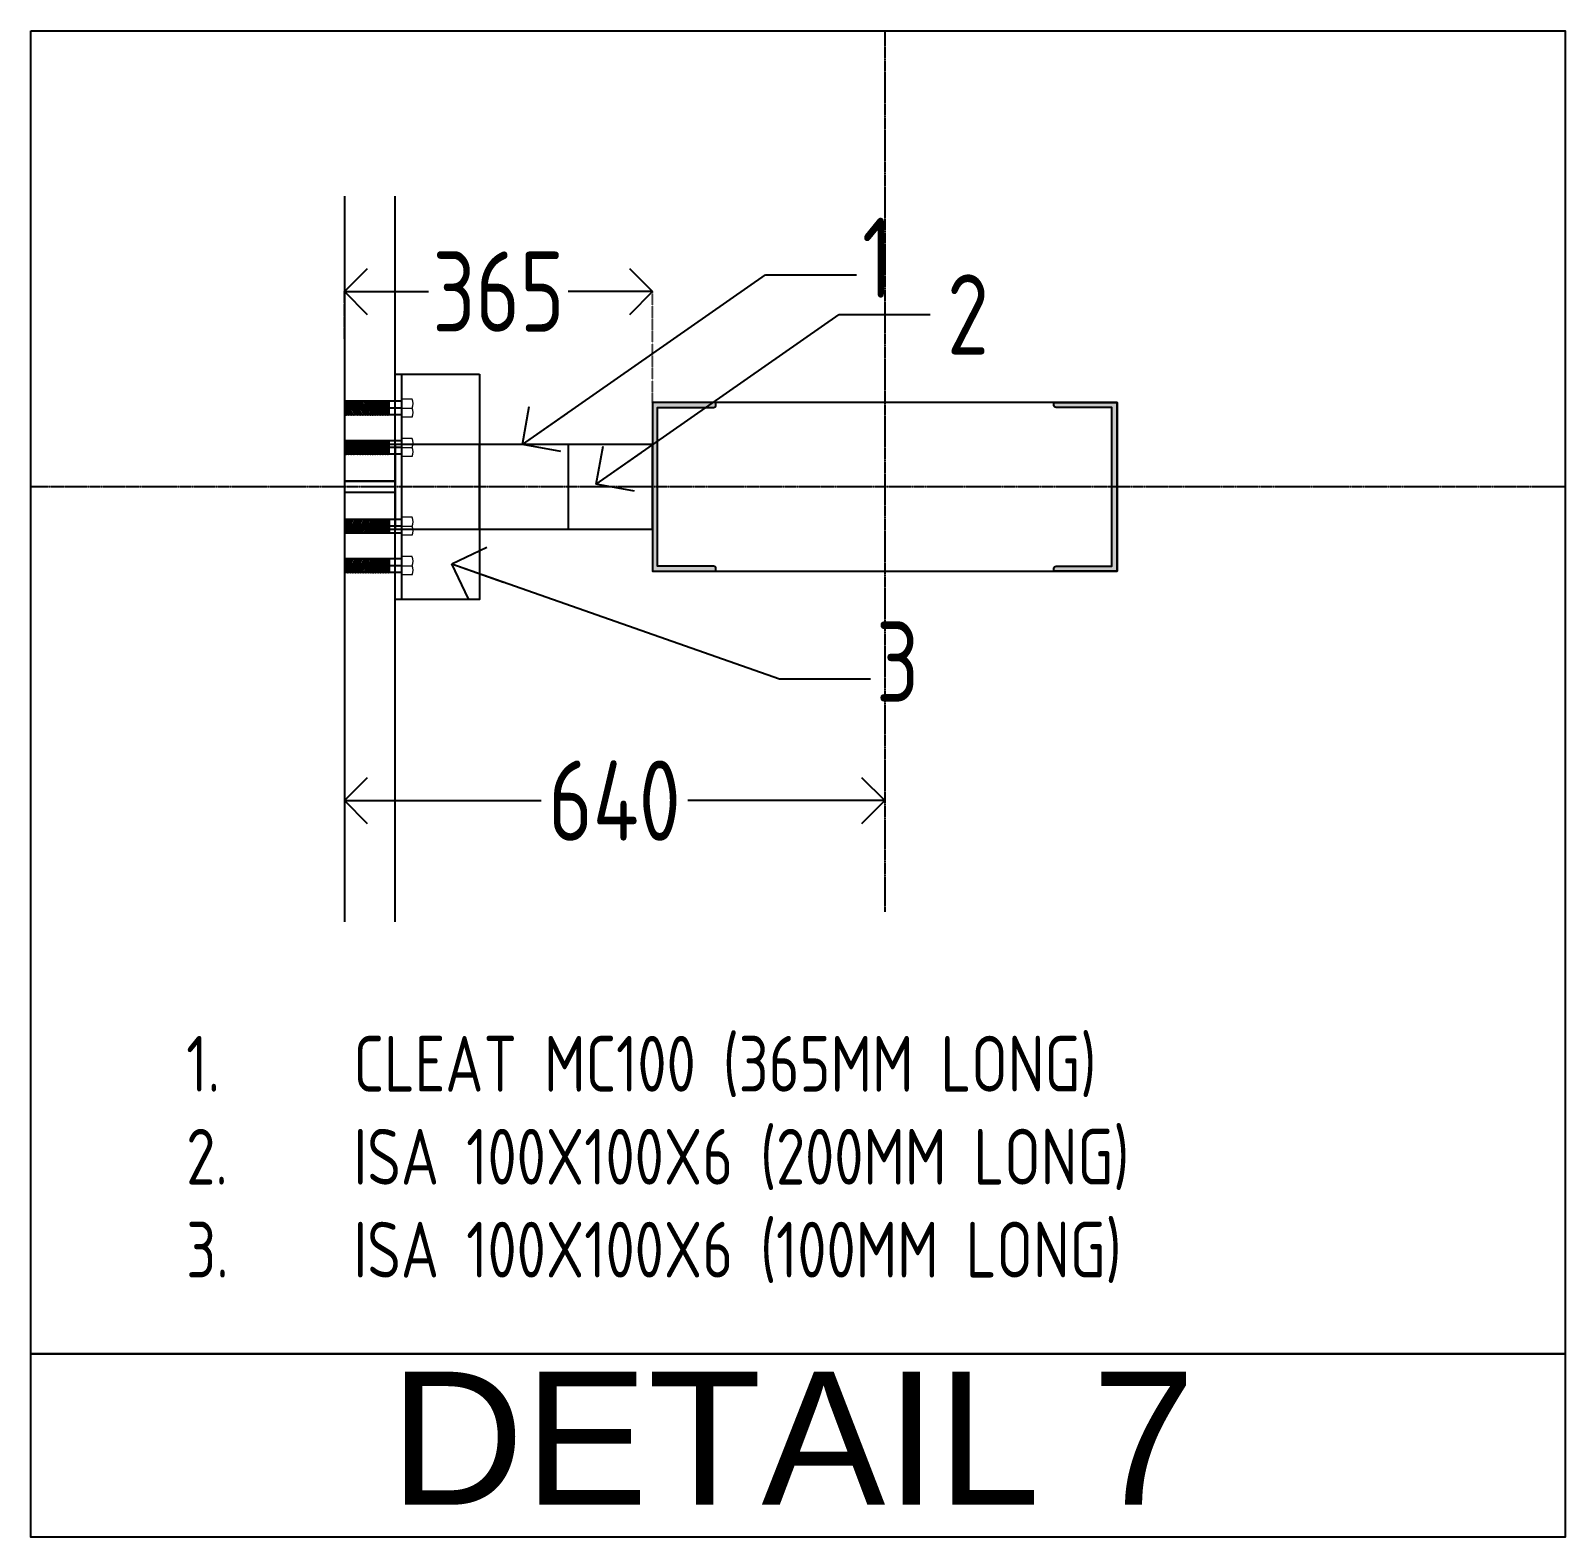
# Model space of a CAD drawing. Header units: millimetres. Extents: x 3470347 to 5996549, y -3470518 to 17149644.
# Drawn here: x 5025030 to 5031432, y 6798257 to 6804541 of the extents above; entities that cross this region are included whole.
import ezdxf
from ezdxf.enums import TextEntityAlignment as Align

# ---------------------------------------------------------------- set-up
doc = ezdxf.new("R2010")
doc.units = ezdxf.units.MM
doc.header["$MEASUREMENT"] = 0
doc.header["$PDMODE"] = 35
doc.header["$PDSIZE"] = -5
doc.linetypes.add('CENTERX2', pattern=[4, 2.5, -0.5, 0.5, -0.5])
doc.linetypes.add('DOT2', pattern=[0.125, 0, -0.125])
doc.layers.get('0').update_dxf_attribs({"linetype": 'CONTINUOUS', "lineweight": 25})
doc.layers.get('DEFPOINTS').update_dxf_attribs({"linetype": 'CONTINUOUS', "lineweight": 25})
for name, color, linetype, lineweight in [('6 TEXT', 7, 'CONTINUOUS', 25), ('channnel', 2, 'CONTINUOUS', 15), ('rRCC 1', 3, 'CONTINUOUS', 25), ('rRCC 2', 40, 'CONTINUOUS', 15)]:
    doc.layers.add(name, color=color, linetype=linetype, lineweight=lineweight)
doc.layers.add('lintel', color=2, linetype='CONTINUOUS')
doc.styles.add('DIM', font='geniso.shx', dxfattribs={"width": 0.85})
doc.styles.add('PDF Arial', font='arial.ttf')
doc.dimstyles.new('ST-100', dxfattribs={"dimscale": 100, "dimtxt": 7, "dimasz": 5, "dimexe": 0.18, "dimexo": 0.0625, "dimgap": 0.2, "dimtad": 0, "dimdec": 0, "dimzin": 0, "dimdsep": 46, "dimtxsty": 'DIM', "dimblk": 'OPEN90', "dimcen": 0.09, "dimclrd": 256, "dimclrt": 7, "dimadec": 0, "dimazin": 0, "dimtfac": 1, "dimtdec": 0, "dimtofl": 0, "dimtmove": 0, "dimatfit": 3, "dimldrblk": 'OPEN90', "dimfxl": 1, "dimtolj": 1, "dimtzin": 0, "dimlwd": -1, "dimarcsym": 0})

# ---------------------------------------------------------------- blocks, each defined once
blk = doc.blocks.new('_Open90')
at = {"color": 0, "linetype": 'ByBlock', "lineweight": -2}
for p, q in [((-0.5, 0.5), (0, 0)), ((0, 0), (-1, 0)), ((0, 0), (-0.5, -0.5))]:
    blk.add_line(p, q, dxfattribs=at)
blk = doc.blocks.new('*D1685')
at = {"color": 1, "linetype": 'DOT2', "lineweight": -2}
for p, q in [((441950.3, -1875472.2), (441950.3, -1875360.5)), ((442680.3, -1875622.9), (442680.3, -1875360.5))]:
    blk.add_line(p, q, dxfattribs=at)
at = {"color": 1, "linetype": 'ByBlock'}
for p, q in [((442060.3, -1875360.5), (442150, -1875360.5)), ((442570.3, -1875360.5), (442480.7, -1875360.5))]:
    blk.add_line(p, q, dxfattribs=at)
at = {"layer": 'DEFPOINTS', "color": 0, "linetype": 'ByBlock'}
for p in [(441950.3, -1875360.5), (441950.3, -1875472.2), (442680.3, -1875622.9)]:
    blk.add_point(p, dxfattribs=at)
at = {"color": 1, "linetype": 'ByBlock', "xscale": 110, "yscale": 110, "zscale": 110, "rotation": 180}
blk.add_blockref('_Open90', (441950.3, -1875360.5), dxfattribs=at)
at = {"color": 1, "linetype": 'ByBlock', "xscale": 110, "yscale": 110, "zscale": 110}
blk.add_blockref('_Open90', (442680.3, -1875360.5), dxfattribs=at)
at = {"color": 7, "linetype": 'ByBlock', "insert": (442315.3, -1875360.5), "char_height": 190, "attachment_point": 5, "style": 'DIM'}
blk.add_mtext('\\A1;365', dxfattribs=at)
blk = doc.blocks.new('*D1512')
at = {"color": 1, "linetype": 'DOT2', "lineweight": -2}
for p, q in [((441950.3, -1876472.4), (441950.3, -1876565.9)), ((443230.3, -1876472.4), (443230.3, -1876565.9))]:
    blk.add_line(p, q, dxfattribs=at)
at = {"color": 1, "linetype": 'ByBlock'}
for p, q in [((442060.3, -1876565.9), (442416.8, -1876565.9)), ((443120.3, -1876565.9), (442763.8, -1876565.9))]:
    blk.add_line(p, q, dxfattribs=at)
at = {"layer": 'DEFPOINTS', "color": 0, "linetype": 'ByBlock'}
for p in [(441950.3, -1876472.4), (443230.3, -1876472.4), (443230.3, -1876565.9)]:
    blk.add_point(p, dxfattribs=at)
at = {"color": 1, "linetype": 'ByBlock', "xscale": 110, "yscale": 110, "zscale": 110, "rotation": 180}
blk.add_blockref('_Open90', (441950.3, -1876565.9), dxfattribs=at)
at = {"color": 1, "linetype": 'ByBlock', "xscale": 110, "yscale": 110, "zscale": 110}
blk.add_blockref('_Open90', (443230.3, -1876565.9), dxfattribs=at)
at = {"color": 7, "linetype": 'ByBlock', "insert": (442590.3, -1876565.9), "char_height": 190, "attachment_point": 5, "style": 'DIM'}
blk.add_mtext('\\A1;640', dxfattribs=at)
blk = doc.blocks.new('SRD')
at = {"layer": '6 TEXT', "linetype": 'ByBlock'}
h = blk.add_hatch(color=8, dxfattribs=at)
h.dxf.hatch_style = 1
h.paths.add_polyline_path([(442692.3, -1875634.9), (442824.3, -1875634.9, 0.414214), (442830.3, -1875628.9), (442830.3, -1875622.9), (442680.3, -1875622.9), (442680.3, -1876022.9), (442830.3, -1876022.9), (442830.3, -1876016.9, 0.414214), (442824.3, -1876010.9), (442692.3, -1876010.9)])
h = blk.add_hatch(color=8, dxfattribs=at)
h.dxf.hatch_style = 1
h.paths.add_polyline_path([(443768.3, -1875634.9), (443636.3, -1875634.9, -0.414214), (443630.3, -1875628.9), (443630.3, -1875622.9), (443780.3, -1875622.9), (443780.3, -1876022.9), (443630.3, -1876022.9), (443630.3, -1876016.9, -0.414214), (443636.3, -1876010.9), (443768.3, -1876010.9)])
at = {"color": 6, "linetype": 'ByBlock'}
for p, q in [((441950.3, -1875134.8), (441950.3, -1875809.6)), ((442070.3, -1875809.6), (442070.3, -1875134.8)), ((441950.3, -1875809.6), (442070.3, -1875809.6)), ((442070.3, -1875836.2), (441950.3, -1875836.2)), ((441950.3, -1875836.2), (441950.3, -1876852.9)), ((442070.3, -1876852.9), (442070.3, -1875836.2))]:
    blk.add_line(p, q, dxfattribs=at)
at = {"color": 3}
blk.add_line((442086.3, -1876089.6), (442086.3, -1875556.2), dxfattribs=at)
at = {"color": 8, "linetype": 'ByBlock'}
for p, q in [((442086.3, -1875620.2), (441950.3, -1875620.2)), ((442086.3, -1875636.2), (441950.3, -1875636.2)), ((442086.3, -1875652.2), (441950.3, -1875652.2)), ((442086.3, -1875713.6), (441950.3, -1875713.6)), ((442086.3, -1875729.6), (441950.3, -1875729.6)), ((442086.3, -1875729.6), (441950.3, -1875729.6)), ((442086.3, -1875745.6), (441950.3, -1875745.6)), ((442086.3, -1875900.2), (441950.3, -1875900.2)), ((442086.3, -1875916.2), (441950.3, -1875916.2)), ((442086.3, -1875916.2), (441950.3, -1875916.2)), ((442086.3, -1875932.2), (441950.3, -1875932.2)), ((442086.3, -1875993.6), (441950.3, -1875993.6)), ((442086.3, -1876009.6), (441950.3, -1876009.6)), ((442086.3, -1876025.6), (441950.3, -1876025.6))]:
    blk.add_line(p, q, dxfattribs=at)
at = {"color": 2}
for p, q in [((442070.3, -1875809.6), (441950.3, -1875809.6)), ((442070.3, -1875809.6), (441950.3, -1875809.6)), ((442070.3, -1875836.2), (441950.3, -1875836.2)), ((442070.3, -1875836.2), (441950.3, -1875836.2))]:
    blk.add_line(p, q, dxfattribs=at)
at = {"color": 3}
for points in [[(442270.3, -1875556.2), (442270.3, -1876089.6), (442070.3, -1876089.6), (442070.3, -1875556.2)], [(442070.3, -1875922.9), (442270.3, -1875922.9), (442270.3, -1875722.9), (442070.3, -1875722.9)], [(442480.3, -1875922.9), (442680.3, -1875922.9), (442680.3, -1875722.9), (442480.3, -1875722.9)]]:
    blk.add_lwpolyline(points, close=True, dxfattribs=at)
at = {"layer": '6 TEXT', "color": 8, "linetype": 'CENTERX2', "ltscale": 0.1}
for p, q in [((443230.3, -1874742.8), (443230.3, -1876829.4)), ((444842, -1875822.9), (441207.5, -1875822.9))]:
    blk.add_line(p, q, dxfattribs=at)
at = {"layer": '6 TEXT', "color": 6, "linetype": 'ByBlock'}
for points in [[(442830.3, -1875628.9), (442830.3, -1875622.9), (442680.3, -1875622.9), (442680.3, -1876022.9), (442830.3, -1876022.9), (442830.3, -1876016.9, 0.414214), (442824.3, -1876010.9), (442692.3, -1876010.9), (442692.3, -1875634.9), (442824.3, -1875634.9, 0.414214)], [(443630.3, -1875628.9), (443630.3, -1875622.9), (443780.3, -1875622.9), (443780.3, -1876022.9), (443630.3, -1876022.9), (443630.3, -1876016.9, -0.414214), (443636.3, -1876010.9), (443768.3, -1876010.9), (443768.3, -1875634.9), (443636.3, -1875634.9, -0.414214)]]:
    blk.add_lwpolyline(points, format="xyb", close=True, dxfattribs=at)
at = {"layer": 'channnel', "color": 8, "linetype": 'ByBlock'}
for p, q in [((442086.3, -1875614.9), (442086.3, -1875657.6)), ((442111, -1875614.9), (442086.3, -1875614.9)), ((442086.3, -1875620.2), (441950.3, -1875620.2)), ((441950.3, -1875620.2), (441950.3, -1875652.2)), ((442086.3, -1875652.2), (441950.3, -1875652.2)), ((442057.5, -1875652.2), (442057.5, -1875620.2)), ((442086.3, -1875636.2), (442111, -1875636.2)), ((442111, -1875657.6), (442086.3, -1875657.6)), ((442086.3, -1875713.6), (441950.3, -1875713.6)), ((441950.3, -1875713.6), (441950.3, -1875745.6)), ((442057.5, -1875745.6), (442057.5, -1875713.6)), ((442086.3, -1875708.2), (442086.3, -1875750.9)), ((442111, -1875708.2), (442086.3, -1875708.2)), ((442086.3, -1875745.6), (441950.3, -1875745.6)), ((442086.3, -1875729.6), (442111, -1875729.6)), ((442111, -1875750.9), (442086.3, -1875750.9)), ((442086.3, -1875900.2), (441950.3, -1875900.2)), ((441950.3, -1875932.2), (441950.3, -1875900.2)), ((442057.5, -1875900.2), (442057.5, -1875932.2)), ((442086.3, -1875937.6), (442086.3, -1875894.9)), ((442111, -1875894.9), (442086.3, -1875894.9)), ((442086.3, -1875932.2), (441950.3, -1875932.2)), ((442086.3, -1875916.2), (442111, -1875916.2)), ((442111, -1875937.6), (442086.3, -1875937.6)), ((442086.3, -1875993.6), (441950.3, -1875993.6)), ((441950.3, -1876025.6), (441950.3, -1875993.6)), ((442057.5, -1875993.6), (442057.5, -1876025.6)), ((442086.3, -1876030.9), (442086.3, -1875988.2)), ((442111, -1875988.2), (442086.3, -1875988.2)), ((442086.3, -1876009.6), (442111, -1876009.6)), ((442086.3, -1876025.6), (441950.3, -1876025.6)), ((442111, -1876030.9), (442086.3, -1876030.9))]:
    blk.add_line(p, q, dxfattribs=at)
at = {"layer": 'channnel', "color": 8, "linetype": 'Continuous'}
for p, q in [((441961.9, -1875651.1), (441950.3, -1875626.2)), ((441959.4, -1875652.2), (441950.3, -1875632.7)), ((441955.8, -1875651.1), (441950.3, -1875639.2)), ((441953.4, -1875652.2), (441950.3, -1875645.7)), ((441965.5, -1875652.2), (441951.1, -1875621.4)), ((441968, -1875651.1), (441953.6, -1875620.2)), ((441971.6, -1875652.2), (441957.2, -1875621.4)), ((441974.1, -1875651.1), (441959.7, -1875620.2)), ((441977.6, -1875652.2), (441963.2, -1875621.4)), ((441980.7, -1875652.2), (441965.7, -1875620.2)), ((441983.2, -1875651.1), (441969.3, -1875621.4)), ((441986.7, -1875652.2), (441971.8, -1875620.2)), ((441989.2, -1875651.1), (441975.4, -1875621.4)), ((441992.8, -1875652.2), (441977.9, -1875620.2)), ((441995.3, -1875651.1), (441981.5, -1875621.4)), ((441998.9, -1875652.2), (441983.9, -1875620.2)), ((442001.4, -1875651.1), (441987.5, -1875621.4)), ((442004.9, -1875652.2), (441990, -1875620.2)), ((442007.4, -1875651.1), (441993.6, -1875621.4)), ((442011, -1875652.2), (441996.1, -1875620.2)), ((442013.5, -1875651.1), (441999.7, -1875621.4)), ((442017.1, -1875652.2), (442002.2, -1875620.2)), ((442019.6, -1875651.1), (442005.7, -1875621.4)), ((442023.1, -1875652.2), (442008.2, -1875620.2)), ((442012.3, -1875651.1), (442011.8, -1875621.4)), ((442028, -1875652.2), (442013.1, -1875620.2)), ((442015.9, -1875652.2), (442014.3, -1875620.2)), ((442030.5, -1875651.1), (442016.7, -1875621.4)), ((442018.4, -1875651.1), (442017.9, -1875621.4)), ((442034.1, -1875652.2), (442019.2, -1875620.2)), ((442021.9, -1875652.2), (442020.4, -1875620.2)), ((442036.6, -1875651.1), (442022.7, -1875621.4)), ((442024.4, -1875651.1), (442023.9, -1875621.4)), ((442040.2, -1875652.2), (442025.2, -1875620.2)), ((442028.5, -1875620.7), (442028.3, -1875620.2)), ((442042.6, -1875651.1), (442028.8, -1875621.4)), ((442046.2, -1875652.2), (442031.3, -1875620.2)), ((442034.6, -1875620.7), (442034.3, -1875620.2)), ((442048.7, -1875651.1), (442034.9, -1875621.4)), ((442052.3, -1875652.2), (442037.4, -1875620.2)), ((442040.6, -1875620.7), (442040.4, -1875620.2)), ((442054.8, -1875651.1), (442040.9, -1875621.4)), ((442057.5, -1875650.4), (442043.4, -1875620.2)), ((442046.7, -1875620.7), (442046.5, -1875620.2)), ((442057.5, -1875643.9), (442047, -1875621.4)), ((442057.5, -1875637.4), (442049.5, -1875620.2)), ((442052.8, -1875620.7), (442052.5, -1875620.2)), ((442057.5, -1875630.9), (442053.1, -1875621.4)), ((442057.5, -1875624.4), (442055.6, -1875620.2)), ((442058.8, -1875620.7), (442058.6, -1875620.2)), ((441961.9, -1875744.4), (441950.3, -1875719.5)), ((441965.5, -1875745.6), (441951.1, -1875714.7)), ((441968, -1875744.4), (441953.6, -1875713.6)), ((441971.6, -1875745.6), (441957.2, -1875714.7)), ((441974.1, -1875744.4), (441959.7, -1875713.6)), ((441977.6, -1875745.6), (441963.2, -1875714.7)), ((441980.7, -1875745.6), (441965.7, -1875713.6)), ((441983.2, -1875744.4), (441969.3, -1875714.7)), ((441986.7, -1875745.6), (441971.8, -1875713.6)), ((441989.2, -1875744.4), (441975.4, -1875714.7)), ((441992.8, -1875745.6), (441977.9, -1875713.6)), ((441995.3, -1875744.4), (441981.5, -1875714.7)), ((441998.9, -1875745.6), (441983.9, -1875713.6)), ((442001.4, -1875744.4), (441987.5, -1875714.7)), ((442004.9, -1875745.6), (441990, -1875713.6)), ((442007.4, -1875744.4), (441993.6, -1875714.7)), ((442011, -1875745.6), (441996.1, -1875713.6)), ((442013.5, -1875744.4), (441999.7, -1875714.7)), ((442017.1, -1875745.6), (442002.2, -1875713.6)), ((442019.6, -1875744.4), (442005.7, -1875714.7)), ((442023.1, -1875745.6), (442008.2, -1875713.6)), ((442012.3, -1875744.4), (442011.8, -1875714.7)), ((442028, -1875745.6), (442013.1, -1875713.6)), ((442015.9, -1875745.6), (442014.3, -1875713.6)), ((442030.5, -1875744.4), (442016.7, -1875714.7)), ((442018.4, -1875744.4), (442017.9, -1875714.7)), ((442034.1, -1875745.6), (442019.2, -1875713.6)), ((442021.9, -1875745.6), (442020.4, -1875713.6)), ((442036.6, -1875744.4), (442022.7, -1875714.7)), ((442024.4, -1875744.4), (442023.9, -1875714.7)), ((442040.2, -1875745.6), (442025.2, -1875713.6)), ((442028.5, -1875714.1), (442028.3, -1875713.6)), ((442042.6, -1875744.4), (442028.8, -1875714.7)), ((442046.2, -1875745.6), (442031.3, -1875713.6)), ((442034.6, -1875714.1), (442034.3, -1875713.6)), ((442048.7, -1875744.4), (442034.9, -1875714.7)), ((442052.3, -1875745.6), (442037.4, -1875713.6)), ((442040.6, -1875714.1), (442040.4, -1875713.6)), ((442054.8, -1875744.4), (442040.9, -1875714.7)), ((442057.5, -1875743.8), (442043.4, -1875713.6)), ((442046.7, -1875714.1), (442046.5, -1875713.6)), ((442057.5, -1875737.3), (442047, -1875714.7)), ((442057.5, -1875730.8), (442049.5, -1875713.6)), ((442052.8, -1875714.1), (442052.5, -1875713.6)), ((442057.5, -1875724.3), (442053.1, -1875714.7)), ((442057.5, -1875717.8), (442055.6, -1875713.6)), ((442058.8, -1875714.1), (442058.6, -1875713.6)), ((441959.4, -1875745.6), (441950.3, -1875726.1)), ((441955.8, -1875744.4), (441950.3, -1875732.6)), ((441953.4, -1875745.6), (441950.3, -1875739.1)), ((441953.4, -1875900.2), (441950.3, -1875906.7)), ((441959.4, -1875900.2), (441950.3, -1875919.7)), ((441955.8, -1875901.4), (441950.3, -1875913.2)), ((441961.9, -1875901.4), (441950.3, -1875926.3)), ((441965.5, -1875900.2), (441951.1, -1875931.1)), ((441968, -1875901.4), (441953.6, -1875932.2)), ((441971.6, -1875900.2), (441957.2, -1875931.1)), ((441974.1, -1875901.4), (441959.7, -1875932.2)), ((441977.6, -1875900.2), (441963.2, -1875931.1)), ((441980.7, -1875900.2), (441965.7, -1875932.2)), ((441983.2, -1875901.4), (441969.3, -1875931.1)), ((441986.7, -1875900.2), (441971.8, -1875932.2)), ((441989.2, -1875901.4), (441975.4, -1875931.1)), ((441992.8, -1875900.2), (441977.9, -1875932.2)), ((441995.3, -1875901.4), (441981.5, -1875931.1)), ((441998.9, -1875900.2), (441983.9, -1875932.2)), ((442001.4, -1875901.4), (441987.5, -1875931.1)), ((442004.9, -1875900.2), (441990, -1875932.2)), ((442007.4, -1875901.4), (441993.6, -1875931.1)), ((442011, -1875900.2), (441996.1, -1875932.2)), ((442013.5, -1875901.4), (441999.7, -1875931.1)), ((442017.1, -1875900.2), (442002.2, -1875932.2)), ((442019.6, -1875901.4), (442005.7, -1875931.1)), ((442023.1, -1875900.2), (442008.2, -1875932.2)), ((442012.3, -1875901.4), (442011.8, -1875931.1)), ((442028, -1875900.2), (442013.1, -1875932.2)), ((442015.9, -1875900.2), (442014.3, -1875932.2)), ((442030.5, -1875901.4), (442016.7, -1875931.1)), ((442018.4, -1875901.4), (442017.9, -1875931.1)), ((442034.1, -1875900.2), (442019.2, -1875932.2)), ((442021.9, -1875900.2), (442020.4, -1875932.2)), ((442036.6, -1875901.4), (442022.7, -1875931.1)), ((442024.4, -1875901.4), (442023.9, -1875931.1)), ((442040.2, -1875900.2), (442025.2, -1875932.2)), ((442042.6, -1875901.4), (442028.8, -1875931.1)), ((442046.2, -1875900.2), (442031.3, -1875932.2)), ((442048.7, -1875901.4), (442034.9, -1875931.1)), ((442052.3, -1875900.2), (442037.4, -1875932.2)), ((442054.8, -1875901.4), (442040.9, -1875931.1)), ((442057.5, -1875902), (442043.4, -1875932.2)), ((442028.5, -1875931.7), (442028.3, -1875932.2)), ((442034.6, -1875931.7), (442034.3, -1875932.2)), ((442040.6, -1875931.7), (442040.4, -1875932.2)), ((442046.7, -1875931.7), (442046.5, -1875932.2)), ((442057.5, -1875908.5), (442047, -1875931.1)), ((442057.5, -1875915), (442049.5, -1875932.2)), ((442052.8, -1875931.7), (442052.5, -1875932.2)), ((442057.5, -1875921.5), (442053.1, -1875931.1)), ((442057.5, -1875928), (442055.6, -1875932.2)), ((442058.8, -1875931.7), (442058.6, -1875932.2)), ((441953.4, -1875993.6), (441950.3, -1876000.1)), ((441959.4, -1875993.6), (441950.3, -1876013.1)), ((441955.8, -1875994.7), (441950.3, -1876006.6)), ((441961.9, -1875994.7), (441950.3, -1876019.6)), ((441965.5, -1875993.6), (441951.1, -1876024.4)), ((441968, -1875994.7), (441953.6, -1876025.6)), ((441971.6, -1875993.6), (441957.2, -1876024.4)), ((441974.1, -1875994.7), (441959.7, -1876025.6)), ((441977.6, -1875993.6), (441963.2, -1876024.4)), ((441980.7, -1875993.6), (441965.7, -1876025.6)), ((441983.2, -1875994.7), (441969.3, -1876024.4)), ((441986.7, -1875993.6), (441971.8, -1876025.6)), ((441989.2, -1875994.7), (441975.4, -1876024.4)), ((441992.8, -1875993.6), (441977.9, -1876025.6)), ((441995.3, -1875994.7), (441981.5, -1876024.4)), ((441998.9, -1875993.6), (441983.9, -1876025.6)), ((442001.4, -1875994.7), (441987.5, -1876024.4)), ((442004.9, -1875993.6), (441990, -1876025.6)), ((442007.4, -1875994.7), (441993.6, -1876024.4)), ((442011, -1875993.6), (441996.1, -1876025.6)), ((442013.5, -1875994.7), (441999.7, -1876024.4)), ((442017.1, -1875993.6), (442002.2, -1876025.6)), ((442019.6, -1875994.7), (442005.7, -1876024.4)), ((442023.1, -1875993.6), (442008.2, -1876025.6)), ((442012.3, -1875994.7), (442011.8, -1876024.4)), ((442028, -1875993.6), (442013.1, -1876025.6)), ((442015.9, -1875993.6), (442014.3, -1876025.6)), ((442030.5, -1875994.7), (442016.7, -1876024.4)), ((442018.4, -1875994.7), (442017.9, -1876024.4)), ((442034.1, -1875993.6), (442019.2, -1876025.6)), ((442021.9, -1875993.6), (442020.4, -1876025.6)), ((442036.6, -1875994.7), (442022.7, -1876024.4)), ((442024.4, -1875994.7), (442023.9, -1876024.4)), ((442040.2, -1875993.6), (442025.2, -1876025.6)), ((442042.6, -1875994.7), (442028.8, -1876024.4)), ((442046.2, -1875993.6), (442031.3, -1876025.6)), ((442048.7, -1875994.7), (442034.9, -1876024.4)), ((442052.3, -1875993.6), (442037.4, -1876025.6)), ((442054.8, -1875994.7), (442040.9, -1876024.4)), ((442057.5, -1875995.3), (442043.4, -1876025.6)), ((442057.5, -1876001.9), (442047, -1876024.4)), ((442057.5, -1876008.4), (442049.5, -1876025.6)), ((442057.5, -1876014.9), (442053.1, -1876024.4)), ((442028.5, -1876025.1), (442028.3, -1876025.6)), ((442034.6, -1876025.1), (442034.3, -1876025.6)), ((442040.6, -1876025.1), (442040.4, -1876025.6)), ((442046.7, -1876025.1), (442046.5, -1876025.6)), ((442052.8, -1876025.1), (442052.5, -1876025.6)), ((442057.5, -1876021.4), (442055.6, -1876025.6)), ((442058.8, -1876025.1), (442058.6, -1876025.6))]:
    blk.add_line(p, q, dxfattribs=at)
at = {"layer": 'channnel', "color": 8, "linetype": 'ByBlock'}
for centre in [(442083.9, -1875625.6), (442083.9, -1875646.9), (442083.9, -1875718.9), (442083.9, -1875740.2), (442083.9, -1875905.6), (442083.9, -1875926.9), (442083.9, -1875998.9), (442083.9, -1876020.2)]:
    blk.add_arc(centre, 29.1, 338.4984, 21.5016, dxfattribs=at)
at = {"layer": 'channnel', "color": 8, "linetype": 'Continuous'}
for centre, radius, start, end in [((441952.4, -1875620.8), 1.38, 25, 205), ((441954.6, -1875651.7), 1.38, 205, 25), ((441958.4, -1875620.8), 1.38, 25, 205), ((441960.7, -1875651.7), 1.37, 205, 25), ((441964.5, -1875620.8), 1.38, 25, 205), ((441966.7, -1875651.7), 1.38, 205, 25), ((441970.6, -1875620.8), 1.38, 25, 205), ((441972.8, -1875651.7), 1.38, 205, 25), ((441976.6, -1875620.8), 1.38, 25, 205), ((441981.9, -1875651.7), 1.38, 205, 25), ((441982.7, -1875620.8), 1.38, 25, 205), ((441988, -1875651.7), 1.38, 205, 25), ((441988.8, -1875620.8), 1.38, 25, 205), ((441994, -1875651.7), 1.37, 205, 25), ((441994.8, -1875620.8), 1.37, 25, 205), ((442000.1, -1875651.7), 1.38, 205, 25), ((442000.9, -1875620.8), 1.38, 25, 205), ((442006.2, -1875651.7), 1.38, 205, 25), ((442007, -1875620.8), 1.38, 25, 205), ((442012.3, -1875651.7), 1.37, 205, 25), ((442013, -1875620.8), 1.38, 25, 205), ((442016.6, -1875661.7), 11.5, 55.569, 112.193), ((442019.6, -1875610.8), 11.5, 235.569, 292.193), ((442017.1, -1875651.7), 1.38, 205, 25), ((442017.9, -1875620.8), 1.37, 25, 205), ((442018.3, -1875651.7), 1.38, 205, 25), ((442019.1, -1875620.8), 1.38, 25, 205), ((442023.2, -1875651.7), 1.37, 205, 25), ((442024, -1875620.8), 1.38, 25, 205), ((442029.3, -1875651.7), 1.37, 205, 25), ((442030.1, -1875620.8), 1.38, 25, 205), ((442035.3, -1875651.7), 1.37, 205, 25), ((442036.1, -1875620.8), 1.38, 25, 205), ((442041.4, -1875651.7), 1.37, 205, 25), ((442042.2, -1875620.8), 1.38, 25, 205), ((442047.5, -1875651.7), 1.37, 205, 25), ((442048.3, -1875620.8), 1.38, 25, 205), ((442053.5, -1875651.7), 1.37, 205, 25), ((442054.3, -1875620.8), 1.38, 25, 205), ((441952.4, -1875714.1), 1.38, 25, 205), ((441958.4, -1875714.1), 1.38, 25, 205), ((441964.5, -1875714.1), 1.38, 25, 205), ((441970.6, -1875714.1), 1.38, 25, 205), ((441976.6, -1875714.1), 1.38, 25, 205), ((441982.7, -1875714.1), 1.38, 25, 205), ((441988.8, -1875714.1), 1.38, 25, 205), ((441994.8, -1875714.1), 1.37, 25, 205), ((442000.9, -1875714.1), 1.38, 25, 205), ((442007, -1875714.1), 1.38, 25, 205), ((442013, -1875714.1), 1.38, 25, 205), ((442019.6, -1875704.1), 11.5, 235.569, 292.193), ((442017.9, -1875714.1), 1.37, 25, 205), ((442019.1, -1875714.1), 1.38, 25, 205), ((442024, -1875714.1), 1.38, 25, 205), ((442030.1, -1875714.1), 1.38, 25, 205), ((442036.1, -1875714.1), 1.38, 25, 205), ((442042.2, -1875714.1), 1.38, 25, 205), ((442048.3, -1875714.1), 1.38, 25, 205), ((442054.3, -1875714.1), 1.38, 25, 205), ((441954.6, -1875745), 1.38, 205, 25), ((441960.7, -1875745), 1.37, 205, 25), ((441966.7, -1875745), 1.38, 205, 25), ((441972.8, -1875745), 1.38, 205, 25), ((441981.9, -1875745), 1.38, 205, 25), ((441988, -1875745), 1.38, 205, 25), ((441994, -1875745), 1.37, 205, 25), ((442000.1, -1875745), 1.38, 205, 25), ((442006.2, -1875745), 1.38, 205, 25), ((442012.3, -1875745), 1.37, 205, 25), ((442016.6, -1875755), 11.5, 55.569, 112.193), ((442017.1, -1875745), 1.38, 205, 25), ((442018.3, -1875745), 1.38, 205, 25), ((442023.2, -1875745), 1.37, 205, 25), ((442029.3, -1875745), 1.37, 205, 25), ((442035.3, -1875745), 1.37, 205, 25), ((442041.4, -1875745), 1.37, 205, 25), ((442047.5, -1875745), 1.37, 205, 25), ((442053.5, -1875745), 1.37, 205, 25), ((441954.6, -1875900.8), 1.38, 335, 155), ((441960.7, -1875900.8), 1.37, 335, 155), ((441966.7, -1875900.8), 1.38, 335, 155), ((441972.8, -1875900.8), 1.38, 335, 155), ((441981.9, -1875900.8), 1.38, 335, 155), ((441988, -1875900.8), 1.38, 335, 155), ((441994, -1875900.8), 1.37, 335, 155), ((442000.1, -1875900.8), 1.38, 335, 155), ((442006.2, -1875900.8), 1.38, 335, 155), ((442012.3, -1875900.8), 1.37, 335, 155), ((442016.6, -1875890.8), 11.5, 247.807, 304.431), ((442017.1, -1875900.8), 1.38, 335, 155), ((442018.3, -1875900.8), 1.38, 335, 155), ((442023.2, -1875900.8), 1.37, 335, 155), ((442029.3, -1875900.8), 1.37, 335, 155), ((442035.3, -1875900.8), 1.37, 335, 155), ((442041.4, -1875900.8), 1.37, 335, 155), ((442047.5, -1875900.8), 1.37, 335, 155), ((442053.5, -1875900.8), 1.37, 335, 155), ((441952.4, -1875931.7), 1.38, 155, 335), ((441958.4, -1875931.7), 1.38, 155, 335), ((441964.5, -1875931.7), 1.38, 155, 335), ((441970.6, -1875931.7), 1.38, 155, 335), ((441976.6, -1875931.7), 1.38, 155, 335), ((441982.7, -1875931.7), 1.38, 155, 335), ((441988.8, -1875931.7), 1.38, 155, 335), ((441994.8, -1875931.7), 1.37, 155, 335), ((442000.9, -1875931.7), 1.38, 155, 335), ((442007, -1875931.7), 1.38, 155, 335), ((442013, -1875931.7), 1.38, 155, 335), ((442019.6, -1875941.7), 11.5, 67.807, 124.431), ((442017.9, -1875931.7), 1.37, 155, 335), ((442019.1, -1875931.7), 1.38, 155, 335), ((442024, -1875931.7), 1.38, 155, 335), ((442030.1, -1875931.7), 1.38, 155, 335), ((442036.1, -1875931.7), 1.38, 155, 335), ((442042.2, -1875931.7), 1.38, 155, 335), ((442048.3, -1875931.7), 1.38, 155, 335), ((442054.3, -1875931.7), 1.38, 155, 335), ((441954.6, -1875994.1), 1.38, 335, 155), ((441960.7, -1875994.1), 1.37, 335, 155), ((441966.7, -1875994.1), 1.38, 335, 155), ((441972.8, -1875994.1), 1.38, 335, 155), ((441981.9, -1875994.1), 1.38, 335, 155), ((441988, -1875994.1), 1.38, 335, 155), ((441994, -1875994.1), 1.37, 335, 155), ((442000.1, -1875994.1), 1.38, 335, 155), ((442006.2, -1875994.1), 1.38, 335, 155), ((442012.3, -1875994.1), 1.37, 335, 155), ((442016.6, -1875984.1), 11.5, 247.807, 304.431), ((442017.1, -1875994.1), 1.38, 335, 155), ((442018.3, -1875994.1), 1.38, 335, 155), ((442023.2, -1875994.1), 1.37, 335, 155), ((442029.3, -1875994.1), 1.37, 335, 155), ((442035.3, -1875994.1), 1.37, 335, 155), ((442041.4, -1875994.1), 1.37, 335, 155), ((442047.5, -1875994.1), 1.37, 335, 155), ((442053.5, -1875994.1), 1.37, 335, 155), ((441952.4, -1876025), 1.38, 155, 335), ((441958.4, -1876025), 1.38, 155, 335), ((441964.5, -1876025), 1.38, 155, 335), ((441970.6, -1876025), 1.38, 155, 335), ((441976.6, -1876025), 1.38, 155, 335), ((441982.7, -1876025), 1.38, 155, 335), ((441988.8, -1876025), 1.38, 155, 335), ((441994.8, -1876025), 1.37, 155, 335), ((442000.9, -1876025), 1.38, 155, 335), ((442007, -1876025), 1.38, 155, 335), ((442013, -1876025), 1.38, 155, 335), ((442019.6, -1876035), 11.5, 67.807, 124.431), ((442017.9, -1876025), 1.37, 155, 335), ((442019.1, -1876025), 1.38, 155, 335), ((442024, -1876025), 1.38, 155, 335), ((442030.1, -1876025), 1.38, 155, 335), ((442036.1, -1876025), 1.38, 155, 335), ((442042.2, -1876025), 1.38, 155, 335), ((442048.3, -1876025), 1.38, 155, 335), ((442054.3, -1876025), 1.38, 155, 335)]:
    blk.add_arc(centre, radius, start, end, dxfattribs=at)
at = {"layer": 'lintel', "color": 1, "linetype": 'ByBlock'}
for points in [[(441207.5, -1874742.8), (444842, -1874742.8), (444842, -1877875.9), (441207.5, -1877875.9)], [(442680.3, -1876022.9), (443780.3, -1876022.9), (443780.3, -1875622.9), (442680.3, -1875622.9)], [(441207.5, -1877875.9), (444842, -1877875.9), (444842, -1878310.3), (441207.5, -1878310.3)]]:
    blk.add_lwpolyline(points, close=True, dxfattribs=at)
at = {"layer": 'lintel', "color": 5, "linetype": 'ByBlock'}
blk.add_lwpolyline([(441950.3, -1875722.9), (441950.3, -1875922.9), (442680.3, -1875922.9), (442680.3, -1875722.9), (441950.3, -1875722.9)], dxfattribs=at)
at = {"layer": 'rRCC 1', "color": 7, "attachment_point": 4, "style": 'DIM'}
for s, insert, char_height in [('\\A1;1', (443176.4, -1875280.6), 190), ('\\A1;2', (443377.7, -1875414.8), 190), ('\\A1;3', (443209.5, -1876237), 190), ('\\pxi-3,l5,t5;\\A1;1.^ICLEAT MC100 (365MM LONG)\\P2.^IISA 100X100X6 (200MM LONG)\\P3.^IISA 100X100X6 (100MM LONG)', (441311.9, -1877415.6), 132)]:
    blk.add_mtext(s, dxfattribs=dict(at, insert=insert, char_height=char_height))
at = {"layer": 'rRCC 2', "style": 'PDF Arial'}
blk.add_text('DETAIL 7', height=315, dxfattribs=at).set_placement((443011.9, -1878075.6), align=Align.MIDDLE_CENTER)
at = {"color": 3, "linetype": 'ByBlock'}
for base, p1, p2, picture, middle in [((441950.3, -1875360.5), (442680.3, -1875622.9), (441950.3, -1875472.2), '*D1685', (442315.3, -1875360.5)), ((443230.3, -1876565.9), (441950.3, -1876472.4), (443230.3, -1876472.4), '*D1512', (442590.3, -1876565.9))]:
    dim = blk.add_linear_dim(base=base, p1=p1, p2=p2, dimstyle='ST-100', override={"dimtxt": 1.9, "dimasz": 1.1, "dimexe": 0, "dimexo": 0, "dimlfac": 0.5, "dimblk": 'Open90', "dimclrd": 1, "dimclre": 1, "dimfxl": 250, "dimfxlon": 1, "dimarcsym": 1}, dxfattribs=at)
    dim.commit()
    dim.dimension.update_dxf_attribs({"geometry": picture, "text_midpoint": middle})
at = {"layer": 'rRCC 1'}
for points in [[(442372.4, -1875722.9), (442947.5, -1875320.8), (443163.2, -1875320.8)], [(442546.9, -1875816.9), (443122, -1875414.8), (443337.7, -1875414.8)], [(442204.7, -1876005.3), (442980.7, -1876277.3), (443196.3, -1876277.3)]]:
    blk.add_leader(points, dimstyle='ST-100', override={"dimasz": 1.3}, dxfattribs=at)

msp = doc.modelspace()

# ---------------------------------------------------------------- block references
at = {"color": 6, "linetype": 'ByBlock', "xscale": 1.761460820311123, "yscale": 1.761460820311123, "zscale": 1.761460820311123}
msp.add_blockref('SRD', (4247860.29, 10106826.51), dxfattribs=at)

doc.saveas('drawing.dxf')
